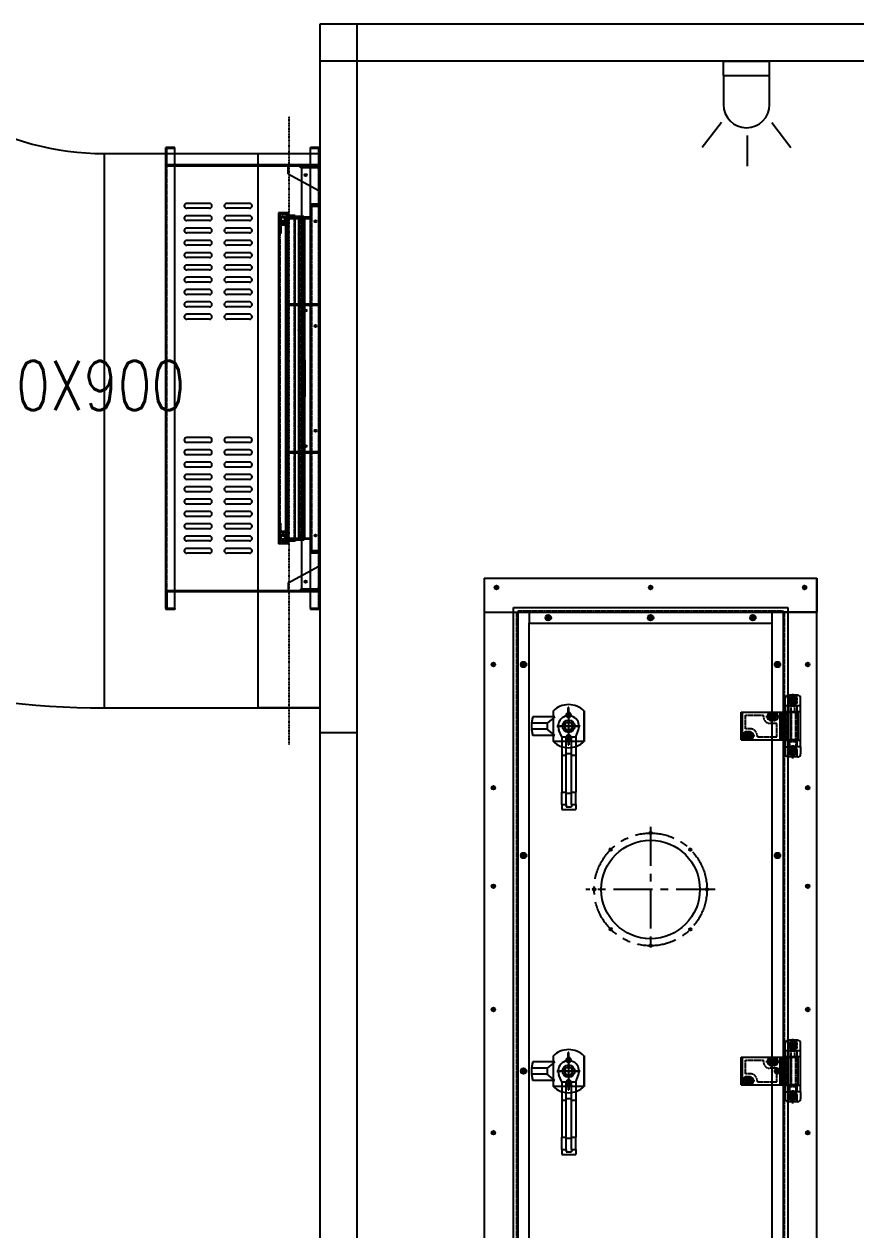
# Model space of a CAD drawing. Header units: millimetres. Extents: x -69706 to 52883, y -6882 to 68885.
# Drawn here: x -38420 to -37071, y 25170 to 27127 of the extents above; entities that cross this region are included whole.
import ezdxf
from ezdxf.enums import TextEntityAlignment as Align

# ---------------------------------------------------------------- set-up
doc = ezdxf.new("R2010")
doc.units = ezdxf.units.MM
for name, pattern in [('YFM1P-長$0$CENTER', [2, 1.25, -0.25, 0.25, -0.25]), ('YFM1P-長$0$CENTERX2', [101.6, 63.5, -12.7, 12.7, -12.7]), ('YFM1P-長$0$DASHED', [0.75, 0.5, -0.25]), ('YFM1P-長$0$HIDDEN2', [0.1875, 0.125, -0.0625]), ('YFM1P-長$0$HIDDENX2', [0.75, 0.5, -0.25])]:
    doc.linetypes.add(name, pattern=pattern)
for name, color, linetype in [('YFM1P-長$0$01', 1, 'Continuous'), ('YFM1P-長$0$02', 3, 'Continuous'), ('YFM1P-長$0$03', 4, 'Continuous'), ('YFM1P-長$0$04', 181, 'Continuous'), ('YFM1P-長$0$05', 6, 'Continuous'), ('YFM1P-長$0$06', 7, 'Continuous'), ('YFM1P-長$0$08', 3, 'Continuous'), ('YFM1P-長$0$09', 4, 'Continuous'), ('YFM1P-長$0$1', 7, 'Continuous'), ('YFM1P-長$0$10', 181, 'Continuous'), ('YFM1P-長$0$11', 6, 'Continuous'), ('YFM1P-長$0$12', 7, 'Continuous'), ('YFM1P-長$0$AUDIT_I_250305115502-0', 1, 'YFM1P-長$0$CENTERX2'), ('YFM1P-長$0$BILLET', 7, 'Continuous'), ('YFM1P-長$0$BOLT', 3, 'Continuous'), ('YFM1P-長$0$DOOR-02-01', 230, 'Continuous'), ('YFM1P-長$0$HANDLE', 6, 'Continuous'), ('YFM1P-長$0$Hatch', 1, 'Continuous'), ('YFM1P-長$0$Light', 2, 'Continuous'), ('YFM1P-長$0$LOCKING', 191, 'Continuous'), ('YFM1P-長$0$M-CWTR-TEXT', 4, 'Continuous'), ('YFM1P-長$0$M-FOUN', 252, 'Continuous'), ('YFM1P-長$0$M-HVAC-CDUCT', 150, 'Continuous'), ('YFM1P-長$0$M-HVAC-DAPR', 3, 'Continuous'), ('YFM1P-長$0$PV-551', 7, 'Continuous'), ('YFM1P-長$0$TYPE14X10', 7, 'Continuous'), ('YFM1P-長$0$图层1', 3, 'YFM1P-長$0$DASHED'), ('YFM1P-長$0$虚线', 3, 'YFM1P-長$0$DASHED'), ('YFM1P-長$0$表面显示线', 5, 'Continuous')]:
    doc.layers.add(name, color=color, linetype=linetype)
doc.styles.add('YFM1P-長$0$12P7-XCM2P10$0$AA-TXT', font='simplex.shx', dxfattribs={"bigfont": 'china.shx'})

# ---------------------------------------------------------------- blocks, each defined once
blk = doc.blocks.new('YFM1P-長$0$A$Cc3ad5393')
at = {"color": 252}
for p, q in [((278065, 373915.1), (278084, 373915.1)), ((278069, 373913.1), (278084, 373913.1)), ((278084, 373913.1), (278084, 373915.1)), ((278069, 373390.4), (278084, 373390.4)), ((278084, 373390.4), (278084, 373388.4)), ((278065, 373388.4), (278084, 373388.4))]:
    blk.add_line(p, q, dxfattribs=at)
at = {"color": 252, "linetype": 'YFM1P-長$0$CENTER', "ltscale": 5}
for p, q in [((278528.6, 373112.6), (278528.6, 373061.7)), ((278528.6, 373103.6), (278528.6, 373070.6)), ((278545.2, 373087.1), (278512.1, 373087.1)), ((278544.6, 373087.1), (278512.7, 373087.1)), ((278528.6, 372552.6), (278528.6, 372501.7)), ((278528.6, 372543.6), (278528.6, 372510.6)), ((278545.2, 372527.1), (278512.1, 372527.1)), ((278544.6, 372527.1), (278512.7, 372527.1))]:
    blk.add_line(p, q, dxfattribs=at)
at = {"color": 252}
for centre in [(278065, 373910.1), (278065, 373393.4)]:
    blk.add_circle(centre, 3, dxfattribs=at)
for centre, start, end in [((278065, 373910.1), 90, 36.8699), ((278065, 373393.4), 323.1301, 270)]:
    blk.add_arc(centre, 5, start, end, dxfattribs=at)
at = {"layer": 'YFM1P-長$0$01', "color": 252}
for p, q in [((278110, 373931.2), (278110, 373372.2)), ((278110, 373931.2), (278125, 373931.2)), ((278125, 373931.2), (278125, 373372.2)), ((278070, 373392.2), (278070, 373911.3)), ((278070, 373911.3), (278111.6, 373911.3)), ((278070, 373392.2), (278111.6, 373392.2)), ((278110, 373372.2), (278125, 373372.2))]:
    blk.add_line(p, q, dxfattribs=at)
at = {"layer": 'YFM1P-長$0$01', "color": 252, "linetype": 'YFM1P-長$0$HIDDENX2'}
for p, q in [((278111.6, 373931.2), (278111.6, 373372.2)), ((278071.6, 373392.2), (278071.6, 373911.3))]:
    blk.add_line(p, q, dxfattribs=at)
at = {"layer": 'YFM1P-長$0$01', "color": 252}
for centre in [(278118, 373906.7), (278092.2, 373885.7), (278092.2, 373729.7), (278118, 373736.7), (278092.2, 373573.7), (278118, 373566.7), (278092.2, 373417.7), (278118, 373396.7)]:
    blk.add_circle(centre, 1.7, dxfattribs=at)
at = {"layer": 'YFM1P-長$0$02', "color": 252}
for p, q in [((278110, 373933), (278125, 373933)), ((278110, 373913.1), (278110, 373933)), ((278111.6, 373911.5), (278111.6, 373931.4)), ((278111.6, 373931.4), (278125, 373931.4)), ((278125, 373931.4), (278125, 373933)), ((278110, 373913.1), (278070, 373913.1)), ((278070, 373913.1), (278070, 373902.5)), ((278070, 373902.5), (278071.6, 373902.5)), ((278111.6, 373911.5), (278071.6, 373911.5)), ((278071.6, 373911.5), (278071.6, 373902.5)), ((278070, 373401), (278071.6, 373401)), ((278070, 373390.4), (278070, 373401)), ((278110, 373390.4), (278070, 373390.4)), ((278071.6, 373392), (278071.6, 373401)), ((278111.6, 373392), (278071.6, 373392)), ((278110, 373390.4), (278110, 373370.5)), ((278111.6, 373392), (278111.6, 373372.1)), ((278110, 373370.5), (278125, 373370.5)), ((278111.6, 373372.1), (278125, 373372.1)), ((278125, 373372.1), (278125, 373370.5))]:
    blk.add_line(p, q, dxfattribs=at)
at = {"layer": 'YFM1P-長$0$03', "color": 252}
for p, q in [((278090.6, 373911), (278090.6, 373392.5)), ((278090.6, 373911), (278100.6, 373911)), ((278092.6, 373909), (278100.6, 373909)), ((278100.6, 373681.7), (278100.6, 373911)), ((278098.6, 373681.7), (278098.6, 373621.7)), ((278100.6, 373681.7), (278098.6, 373681.7)), ((278098.6, 373621.7), (278100.6, 373621.7)), ((278100.6, 373392.5), (278100.6, 373621.7)), ((278090.6, 373392.5), (278100.6, 373392.5)), ((278092.6, 373394.5), (278100.6, 373394.5)), ((278439.1, 371774.7), (278439.1, 373279.7)), ((278439.1, 373279.7), (278884.1, 373279.7)), ((278884.1, 373279.7), (278884.1, 371774.7))]:
    blk.add_line(p, q, dxfattribs=at)
at = {"layer": 'YFM1P-長$0$03', "color": 252, "linetype": 'YFM1P-長$0$HIDDENX2'}
blk.add_line((278092.6, 373909), (278092.6, 373394.5), dxfattribs=at)
at = {"layer": 'YFM1P-長$0$04', "color": 252}
for p, q in [((278098.6, 373681.7), (278098.6, 373621.7)), ((278098.6, 373681.7), (278100.6, 373681.7)), ((278100.6, 373681.7), (278100.6, 373621.7)), ((278098.6, 373621.7), (278100.6, 373621.7))]:
    blk.add_line(p, q, dxfattribs=at)
at = {"layer": 'YFM1P-長$0$05', "color": 252}
for p, q in [((278060, 373902.1), (278060, 373887.1)), ((278068, 373902.1), (278060, 373902.1)), ((278068, 373900.5), (278061.6, 373900.5)), ((278061.6, 373900.5), (278061.6, 373887.1)), ((278068, 373902.1), (278068, 373900.5)), ((278061.6, 373887.1), (278060, 373887.1)), ((278060, 373401.4), (278060, 373416.4)), ((278061.6, 373416.4), (278060, 373416.4)), ((278061.6, 373403), (278061.6, 373416.4)), ((278068, 373401.4), (278060, 373401.4)), ((278068, 373403), (278061.6, 373403)), ((278068, 373401.4), (278068, 373403))]:
    blk.add_line(p, q, dxfattribs=at)
at = {"layer": 'YFM1P-長$0$06', "color": 252}
for p, q in [((278058, 373920.2), (278058, 373383.2)), ((278073, 373920.2), (278058, 373920.2)), ((278073, 373918.2), (278060, 373918.2)), ((278073, 373920.2), (278073, 373383.2)), ((278073, 373383.2), (278058, 373383.2)), ((278073, 373385.2), (278060, 373385.2))]:
    blk.add_line(p, q, dxfattribs=at)
at = {"layer": 'YFM1P-長$0$06', "color": 252, "linetype": 'YFM1P-長$0$HIDDENX2'}
blk.add_line((278060, 373918.2), (278060, 373385.2), dxfattribs=at)
at = {"layer": 'YFM1P-長$0$08', "color": 252}
for p, q in [((278085.2, 373916.3), (278070, 373916.3)), ((278070, 373915.1), (278070, 373916.3)), ((278084, 373915.1), (278070, 373915.1)), ((278070, 373390.7), (278070, 373912.7)), ((278070, 373912.7), (278099.2, 373912.7)), ((278084, 373913.1), (278084, 373915.1)), ((278099.2, 373913.1), (278084, 373913.1)), ((278085.2, 373914.3), (278085.2, 373916.3)), ((278099.2, 373914.3), (278085.2, 373914.3)), ((278085.2, 373390.7), (278085.2, 373912.7)), ((278099.2, 373913.1), (278099.2, 373914.3)), ((278099.2, 373390.7), (278099.2, 373912.7)), ((278070, 373390.7), (278099.2, 373390.7)), ((278084, 373390.4), (278084, 373388.4)), ((278099.2, 373390.4), (278084, 373390.4)), ((278099.2, 373390.4), (278099.2, 373389.2)), ((278084, 373388.4), (278070, 373388.4)), ((278070, 373388.4), (278070, 373387.2)), ((278085.2, 373387.2), (278070, 373387.2)), ((278085.2, 373389.2), (278085.2, 373387.2)), ((278099.2, 373389.2), (278085.2, 373389.2))]:
    blk.add_line(p, q, dxfattribs=at)
at = {"layer": 'YFM1P-長$0$08', "color": 252, "linetype": 'YFM1P-長$0$HIDDENX2'}
blk.add_line((278084, 373390.7), (278084, 373912.7), dxfattribs=at)
at = {"layer": 'YFM1P-長$0$08', "color": 252}
for centre in [(278092.2, 373885.7), (278092.2, 373729.7), (278092.2, 373573.7), (278092.2, 373417.7)]:
    blk.add_circle(centre, 1.7, dxfattribs=at)
at = {"layer": 'YFM1P-長$0$09', "color": 252}
for p, q in [((277875, 373278.3), (277875, 374025.1)), ((277875, 374025.1), (277890, 374025.1)), ((277890, 373278.3), (277890, 374025.1)), ((278110, 373278.3), (278110, 374025.1)), ((278110, 374025.1), (278125, 374025.1)), ((278125, 373278.3), (278125, 374025.1)), ((277876.6, 373996.7), (278123.4, 373996.7)), ((277946, 373935.7), (277909, 373935.7)), ((277946, 373927.7), (277909, 373927.7)), ((278011, 373935.7), (277974, 373935.7)), ((278011, 373927.7), (277974, 373927.7)), ((277946, 373915.7), (277909, 373915.7)), ((277946, 373907.7), (277909, 373907.7)), ((278011, 373915.7), (277974, 373915.7)), ((278011, 373907.7), (277974, 373907.7)), ((277946, 373895.7), (277909, 373895.7)), ((277946, 373887.7), (277909, 373887.7)), ((278011, 373895.7), (277974, 373895.7)), ((278011, 373887.7), (277974, 373887.7)), ((277946, 373875.7), (277909, 373875.7)), ((277946, 373867.7), (277909, 373867.7)), ((278011, 373875.7), (277974, 373875.7)), ((278011, 373867.7), (277974, 373867.7)), ((277946, 373855.7), (277909, 373855.7)), ((277946, 373847.7), (277909, 373847.7)), ((278011, 373855.7), (277974, 373855.7)), ((278011, 373847.7), (277974, 373847.7)), ((277946, 373835.7), (277909, 373835.7)), ((277946, 373827.7), (277909, 373827.7)), ((278011, 373835.7), (277974, 373835.7)), ((278011, 373827.7), (277974, 373827.7)), ((277946, 373815.7), (277909, 373815.7)), ((277946, 373807.7), (277909, 373807.7)), ((278011, 373815.7), (277974, 373815.7)), ((278011, 373807.7), (277974, 373807.7)), ((277946, 373795.7), (277909, 373795.7)), ((277946, 373787.7), (277909, 373787.7)), ((278011, 373795.7), (277974, 373795.7)), ((278011, 373787.7), (277974, 373787.7)), ((277946, 373775.7), (277909, 373775.7)), ((277946, 373767.7), (277909, 373767.7)), ((278011, 373775.7), (277974, 373775.7)), ((278011, 373767.7), (277974, 373767.7)), ((277946, 373755.7), (277909, 373755.7)), ((277946, 373747.7), (277909, 373747.7)), ((278011, 373755.7), (277974, 373755.7)), ((278011, 373747.7), (277974, 373747.7)), ((277946, 373555.7), (277909, 373555.7)), ((277946, 373547.7), (277909, 373547.7)), ((278011, 373555.7), (277974, 373555.7)), ((278011, 373547.7), (277974, 373547.7)), ((277946, 373535.7), (277909, 373535.7)), ((277946, 373527.7), (277909, 373527.7)), ((278011, 373535.7), (277974, 373535.7)), ((278011, 373527.7), (277974, 373527.7)), ((277946, 373515.7), (277909, 373515.7)), ((277946, 373507.7), (277909, 373507.7)), ((278011, 373515.7), (277974, 373515.7)), ((278011, 373507.7), (277974, 373507.7)), ((277946, 373495.7), (277909, 373495.7)), ((277946, 373487.7), (277909, 373487.7)), ((278011, 373495.7), (277974, 373495.7)), ((278011, 373487.7), (277974, 373487.7)), ((277946, 373475.7), (277909, 373475.7)), ((278011, 373475.7), (277974, 373475.7)), ((277946, 373467.7), (277909, 373467.7)), ((277946, 373455.7), (277909, 373455.7)), ((278011, 373467.7), (277974, 373467.7)), ((278011, 373455.7), (277974, 373455.7)), ((277946, 373447.7), (277909, 373447.7)), ((277946, 373435.7), (277909, 373435.7)), ((278011, 373447.7), (277974, 373447.7)), ((278011, 373435.7), (277974, 373435.7)), ((277946, 373427.7), (277909, 373427.7)), ((277946, 373415.7), (277909, 373415.7)), ((278011, 373427.7), (277974, 373427.7)), ((278011, 373415.7), (277974, 373415.7)), ((277946, 373407.7), (277909, 373407.7)), ((277946, 373395.7), (277909, 373395.7)), ((278011, 373407.7), (277974, 373407.7)), ((278011, 373395.7), (277974, 373395.7)), ((277946, 373387.7), (277909, 373387.7)), ((277946, 373375.7), (277909, 373375.7)), ((278011, 373387.7), (277974, 373387.7)), ((278011, 373375.7), (277974, 373375.7)), ((277946, 373367.7), (277909, 373367.7)), ((278011, 373367.7), (277974, 373367.7)), ((277876.6, 373306.7), (278123.4, 373306.7)), ((277875, 373278.3), (277890, 373278.3)), ((278110, 373278.3), (278125, 373278.3))]:
    blk.add_line(p, q, dxfattribs=at)
at = {"layer": 'YFM1P-長$0$09', "color": 252, "linetype": 'YFM1P-長$0$HIDDENX2'}
for p, q in [((277876.6, 373278.3), (277876.6, 374025.1)), ((278123.4, 373278.3), (278123.4, 374025.1))]:
    blk.add_line(p, q, dxfattribs=at)
at = {"layer": 'YFM1P-長$0$09', "color": 252}
for centre in [(278102, 373981.7), (278102, 373761.7), (278102, 373541.7), (278102, 373321.7)]:
    blk.add_circle(centre, 1.7, dxfattribs=at)
for centre, start, end in [((277909, 373931.7), 90, 270), ((277946, 373931.7), 270, 90), ((277974, 373931.7), 90, 270), ((278011, 373931.7), 270, 90), ((277909, 373911.7), 90, 270), ((277946, 373911.7), 270, 90), ((277974, 373911.7), 90, 270), ((278011, 373911.7), 270, 90), ((277909, 373891.7), 90, 270), ((277946, 373891.7), 270, 90), ((277974, 373891.7), 90, 270), ((278011, 373891.7), 270, 90), ((277909, 373871.7), 90, 270), ((277946, 373871.7), 270, 90), ((277974, 373871.7), 90, 270), ((278011, 373871.7), 270, 90), ((277909, 373851.7), 90, 270), ((277946, 373851.7), 270, 90), ((277974, 373851.7), 90, 270), ((278011, 373851.7), 270, 90), ((277909, 373831.7), 90, 270), ((277946, 373831.7), 270, 90), ((277974, 373831.7), 90, 270), ((278011, 373831.7), 270, 90), ((277909, 373811.7), 90, 270), ((277946, 373811.7), 270, 90), ((277974, 373811.7), 90, 270), ((278011, 373811.7), 270, 90), ((277909, 373791.7), 90, 270), ((277946, 373791.7), 270, 90), ((277974, 373791.7), 90, 270), ((278011, 373791.7), 270, 90), ((277909, 373771.7), 90, 270), ((277946, 373771.7), 270, 90), ((277974, 373771.7), 90, 270), ((278011, 373771.7), 270, 90), ((277909, 373751.7), 90, 270), ((277946, 373751.7), 270, 90), ((277974, 373751.7), 90, 270), ((278011, 373751.7), 270, 90), ((277909, 373551.7), 90, 270), ((277946, 373551.7), 270, 90), ((277974, 373551.7), 90, 270), ((278011, 373551.7), 270, 90), ((277909, 373531.7), 90, 270), ((277946, 373531.7), 270, 90), ((277974, 373531.7), 90, 270), ((278011, 373531.7), 270, 90), ((277909, 373511.7), 90, 270), ((277946, 373511.7), 270, 90), ((277974, 373511.7), 90, 270), ((278011, 373511.7), 270, 90), ((277909, 373491.7), 90, 270), ((277946, 373491.7), 270, 90), ((277974, 373491.7), 90, 270), ((278011, 373491.7), 270, 90), ((277909, 373471.7), 90, 270), ((277946, 373471.7), 270, 90), ((277974, 373471.7), 90, 270), ((278011, 373471.7), 270, 90), ((277909, 373451.7), 90, 270), ((277946, 373451.7), 270, 90), ((277974, 373451.7), 90, 270), ((278011, 373451.7), 270, 90), ((277909, 373431.7), 90, 270), ((277946, 373431.7), 270, 90), ((277974, 373431.7), 90, 270), ((278011, 373431.7), 270, 90), ((277909, 373411.7), 90, 270), ((277946, 373411.7), 270, 90), ((277974, 373411.7), 90, 270), ((278011, 373411.7), 270, 90), ((277909, 373391.7), 90, 270), ((277946, 373391.7), 270, 90), ((277974, 373391.7), 90, 270), ((278011, 373391.7), 270, 90), ((277909, 373371.7), 90, 270), ((277946, 373371.7), 270, 90), ((277974, 373371.7), 90, 270), ((278011, 373371.7), 270, 90)]:
    blk.add_arc(centre, 4, start, end, dxfattribs=at)
at = {"layer": 'YFM1P-長$0$1', "color": 252}
for p, q in [((278900.1, 373137.2), (278885.1, 373137.2)), ((278892.6, 373123.6), (278892.6, 373139.6)), ((278880.1, 373120.7), (278880.1, 373132.2)), ((278884.6, 373131.6), (278900.6, 373131.6)), ((278884.6, 373126.3), (278900.6, 373126.3)), ((278888.5, 373131.6), (278888.5, 373126.3)), ((278892.6, 373118.3), (278892.6, 373134.3)), ((278896.7, 373131.6), (278896.7, 373126.3)), ((278905.1, 373120.7), (278905.1, 373132.2)), ((278848.6, 373102.7), (278864.6, 373102.7)), ((278854.6, 373102.7), (278870.6, 373102.7)), ((278856.6, 373094.7), (278856.6, 373110.7)), ((278862.6, 373108.7), (278856.6, 373108.7, 78.1)), ((278856.6, 373105.8), (278862.6, 373105.8)), ((278856.6, 373099.6), (278862.6, 373099.6)), ((278862.6, 373096.7), (278856.6, 373096.7)), ((278857.7, 373109.7), (278863.7, 373109.7)), ((278862.6, 373094.7), (278862.6, 373110.7)), ((278816.6, 373063.7), (278816.6, 373079.7)), ((278822.6, 373077.7), (278816.6, 373077.7)), ((278822.6, 373063.7), (278822.6, 373079.7)), ((278808.6, 373071.7), (278824.6, 373071.7)), ((278814.6, 373071.7), (278830.6, 373071.7)), ((278822.6, 373074.8), (278816.6, 373074.8)), ((278822.6, 373068.6), (278816.6, 373068.6)), ((278822.6, 373065.7), (278816.6, 373065.7)), ((278880.1, 373053.7), (278880.1, 373042.2)), ((278884.6, 373048.1), (278900.6, 373048.1)), ((278884.6, 373042.8), (278900.6, 373042.8)), ((278900.1, 373037.2), (278885.1, 373037.2)), ((278888.5, 373042.8), (278888.5, 373048.1)), ((278892.6, 373040.1), (278892.6, 373056.1)), ((278892.6, 373034.8), (278892.6, 373050.8)), ((278896.7, 373042.8), (278896.7, 373048.1)), ((278905.1, 373053.7), (278905.1, 373042.2)), ((278880.1, 372560.7), (278880.1, 372572.2)), ((278884.6, 372571.6), (278900.6, 372571.6)), ((278900.1, 372577.2), (278885.1, 372577.2)), ((278888.5, 372571.6), (278888.5, 372566.3)), ((278892.6, 372563.6), (278892.6, 372579.6)), ((278892.6, 372558.3), (278892.6, 372574.3)), ((278896.7, 372571.6), (278896.7, 372566.3)), ((278905.1, 372560.7), (278905.1, 372572.2)), ((278856.6, 372534.7), (278856.6, 372550.7)), ((278862.6, 372548.7), (278856.6, 372548.7, 78.1)), ((278857.7, 372549.7), (278863.7, 372549.7)), ((278862.6, 372534.7), (278862.6, 372550.7)), ((278884.6, 372566.3), (278900.6, 372566.3)), ((278848.6, 372542.7), (278864.6, 372542.7)), ((278854.6, 372542.7), (278870.6, 372542.7)), ((278856.6, 372545.8), (278862.6, 372545.8)), ((278856.6, 372539.6), (278862.6, 372539.6)), ((278862.6, 372536.7), (278856.6, 372536.7)), ((278808.6, 372511.7), (278824.6, 372511.7)), ((278814.6, 372511.7), (278830.6, 372511.7)), ((278816.6, 372503.7), (278816.6, 372519.7)), ((278822.6, 372517.7), (278816.6, 372517.7)), ((278822.6, 372514.8), (278816.6, 372514.8)), ((278822.6, 372503.7), (278822.6, 372519.7)), ((278822.6, 372508.6), (278816.6, 372508.6)), ((278822.6, 372505.7), (278816.6, 372505.7)), ((278880.1, 372493.7), (278880.1, 372482.2)), ((278892.6, 372480.1), (278892.6, 372496.1)), ((278892.6, 372474.8), (278892.6, 372490.8)), ((278905.1, 372493.7), (278905.1, 372482.2)), ((278884.6, 372488.1), (278900.6, 372488.1)), ((278884.6, 372482.8), (278900.6, 372482.8)), ((278900.1, 372477.2), (278885.1, 372477.2)), ((278888.5, 372482.8), (278888.5, 372488.1)), ((278896.7, 372482.8), (278896.7, 372488.1))]:
    blk.add_line(p, q, dxfattribs=at)
at = {"layer": 'YFM1P-長$0$1', "color": 252, "linetype": 'Continuous'}
for p, q in [((278528.1, 373109.1), (278528.1, 373117.6)), ((278529.1, 373109.1), (278529.1, 373117.6)), ((278503.6, 373111.6), (278503.6, 373062.6)), ((278553.6, 373062.6), (278553.6, 373111.6)), ((278528.1, 373065.2), (278528.1, 373056.6)), ((278529.1, 373065.2), (278529.1, 373056.6)), ((278503.6, 372551.6), (278503.6, 372502.6)), ((278528.1, 372549.1), (278528.1, 372557.6)), ((278529.1, 372549.1), (278529.1, 372557.6)), ((278553.6, 372502.6), (278553.6, 372551.6)), ((278528.1, 372505.2), (278528.1, 372496.6)), ((278529.1, 372505.2), (278529.1, 372496.6))]:
    blk.add_line(p, q, dxfattribs=at)
for centre, radius in [((278528.6, 373087.1), 10), ((278528.6, 373105.1), 3.46), ((278528.6, 373105.1), 2), ((278528.6, 373069.1), 3.46), ((278528.6, 373069.1), 2), ((278528.6, 372545.1), 3.46), ((278528.6, 372527.1), 10), ((278528.6, 372545.1), 2), ((278528.6, 372509.1), 3.46), ((278528.6, 372509.1), 2)]:
    blk.add_circle(centre, radius, dxfattribs=at)
at = {"layer": 'YFM1P-長$0$1', "color": 252}
for centre, radius, start, end in [((278885.1, 373132.2), 5, 90, 180), ((278892.6, 373131.6), 4.1, 0, 180), ((278900.1, 373132.2), 5, 0, 90), ((278892.6, 373126.3), 4.1, 180, 0), ((278856.6, 373102.7), 6, 90, 270), ((278856.6, 373102.7), 3.1, 90, 270), ((278862.6, 373102.7), 6, 270, 90), ((278862.6, 373102.7), 3.1, 270, 90), ((278816.6, 373071.7), 6, 90, 270), ((278822.6, 373071.7), 6, 270, 90), ((278816.6, 373071.7), 3.1, 90, 270), ((278822.6, 373071.7), 3.1, 270, 90), ((278885.1, 373042.2), 5, 180, 270), ((278892.6, 373048.1), 4.1, 0, 180), ((278892.6, 373042.8), 4.1, 180, 0), ((278900.1, 373042.2), 5, 270, 0), ((278885.1, 372572.2), 5, 90, 180), ((278892.6, 372571.6), 4.1, 0, 180), ((278900.1, 372572.2), 5, 0, 90), ((278856.6, 372542.7), 6, 90, 270), ((278862.6, 372542.7), 6, 270, 90), ((278892.6, 372566.3), 4.1, 180, 0), ((278856.6, 372542.7), 3.1, 90, 270), ((278862.6, 372542.7), 3.1, 270, 90), ((278816.6, 372511.7), 6, 90, 270), ((278816.6, 372511.7), 3.1, 90, 270), ((278822.6, 372511.7), 6, 270, 90), ((278822.6, 372511.7), 3.1, 270, 90), ((278892.6, 372488.1), 4.1, 0, 180), ((278885.1, 372482.2), 5, 180, 270), ((278892.6, 372482.8), 4.1, 180, 0), ((278900.1, 372482.2), 5, 270, 0)]:
    blk.add_arc(centre, radius, start, end, dxfattribs=at)
at = {"layer": 'YFM1P-長$0$1', "color": 252, "linetype": 'Continuous'}
for centre, radius, start, end in [((278528.6, 373087.1), 35, 44.4153, 135.5847), ((278528.6, 373087.1), 30.5, 89.0607, 90.9393), ((278528.6, 373105.1), 4, 97.1808, 82.8192), ((278528.6, 373105.4), 3.73, 82.3007, 97.6993), ((278528.6, 373087.1), 35, 224.4153, 315.5847), ((278528.6, 373069.1), 4, 277.1808, 262.8192), ((278528.6, 373068.9), 3.73, 262.3007, 277.6993), ((278528.6, 373087.1), 30.5, 269.0607, 270.9393), ((278528.6, 372527.1), 35, 44.4153, 135.5847), ((278528.6, 372545.1), 4, 97.1808, 82.8192), ((278528.6, 372527.1), 30.5, 89.0607, 90.9393), ((278528.6, 372545.4), 3.73, 82.3007, 97.6993), ((278528.6, 372509.1), 4, 277.1808, 262.8192), ((278528.6, 372527.1), 35, 224.4153, 315.5847), ((278528.6, 372508.9), 3.73, 262.3007, 277.6993), ((278528.6, 372527.1), 30.5, 269.0607, 270.9393)]:
    blk.add_arc(centre, radius, start, end, dxfattribs=at)
at = {"layer": 'YFM1P-長$0$10', "color": 252}
for p, q in [((277875, 373996.7), (277875, 374026.7)), ((277890, 374026.7), (277875, 374026.7)), ((277890, 374025.1), (277876.6, 374025.1)), ((277876.6, 373998.3), (277876.6, 374025.1)), ((277890, 374025.1), (277890, 374026.7)), ((278110, 374025.1), (278110, 374026.7)), ((278125, 374026.7), (278110, 374026.7)), ((278123.4, 374025.1), (278110, 374025.1)), ((278123.4, 373998.3), (278123.4, 374025.1)), ((278125, 373996.7), (278125, 374026.7)), ((278125, 373996.7), (277875, 373996.7)), ((278123.4, 373998.3), (277876.6, 373998.3)), ((278125, 373306.7), (277875, 373306.7)), ((277875, 373306.7), (277875, 373276.7)), ((278123.4, 373305.1), (277876.6, 373305.1)), ((277876.6, 373305.1), (277876.6, 373278.3)), ((278123.4, 373305.1), (278123.4, 373278.3)), ((278125, 373306.7), (278125, 373276.7)), ((277890, 373276.7), (277875, 373276.7)), ((277890, 373278.3), (277876.6, 373278.3)), ((277890, 373278.3), (277890, 373276.7)), ((278123.4, 373278.3), (278110, 373278.3)), ((278110, 373278.3), (278110, 373276.7)), ((278125, 373276.7), (278110, 373276.7))]:
    blk.add_line(p, q, dxfattribs=at)
at = {"layer": 'YFM1P-長$0$11', "color": 252}
for p, q in [((278095, 373996.4), (278095, 373307.1)), ((278095, 373996.4), (278125, 373996.4)), ((278125, 373996.4), (278125, 373307.1)), ((278095, 373994.8), (278123.4, 373994.8)), ((278123.4, 373994.8), (278123.4, 373935)), ((278110, 373935), (278110, 373368.5)), ((278110, 373935), (278123.4, 373935)), ((278110, 373933.4), (278125, 373933.4)), ((278123.4, 373933.4), (278123.4, 373370.1)), ((278110, 373370.1), (278125, 373370.1)), ((278110, 373368.5), (278123.4, 373368.5)), ((278123.4, 373368.5), (278123.4, 373308.7)), ((278095, 373308.7), (278123.4, 373308.7)), ((278095, 373307.1), (278125, 373307.1))]:
    blk.add_line(p, q, dxfattribs=at)
for centre in [(278102, 373981.7), (278118, 373906.7), (278102, 373761.7), (278118, 373736.7), (278118, 373566.7), (278102, 373541.7), (278118, 373396.7), (278102, 373321.7)]:
    blk.add_circle(centre, 1.7, dxfattribs=at)
at = {"layer": 'YFM1P-長$0$12', "color": 252}
for p, q in [((278073.4, 373983.7), (278073.4, 373996.7)), ((278093.4, 373996.7), (278073.4, 373996.7)), ((278093.4, 373993.7), (278093.4, 373996.7)), ((278073.4, 373983.7), (278123.4, 373956.7)), ((278120.4, 373993.7), (278093.4, 373993.7)), ((278123.4, 373956.7), (278123.4, 373990.7)), ((278073.4, 373772.7), (278123.4, 373772.7)), ((278073.4, 373772.7), (278073.4, 373770.7)), ((278073.4, 373770.7), (278123.4, 373770.7)), ((278123.4, 373772.7), (278123.4, 373770.7)), ((278073.4, 373532.7), (278123.4, 373532.7)), ((278073.4, 373530.7), (278073.4, 373532.7)), ((278073.4, 373530.7), (278123.4, 373530.7)), ((278123.4, 373530.7), (278123.4, 373532.7)), ((278073.4, 373319.7), (278123.4, 373346.7)), ((278123.4, 373346.7), (278123.4, 373312.7)), ((278073.4, 373319.7), (278073.4, 373306.7)), ((278093.4, 373306.7), (278073.4, 373306.7)), ((278120.4, 373309.7), (278093.4, 373309.7)), ((278093.4, 373309.7), (278093.4, 373306.7))]:
    blk.add_line(p, q, dxfattribs=at)
for centre, start, end in [((278120.4, 373990.7), 0, 90), ((278120.4, 373312.7), 270, 0)]:
    blk.add_arc(centre, 3, start, end, dxfattribs=at)
at = {"layer": 'YFM1P-長$0$AUDIT_I_250305115502-0', "color": 252}
for p, q in [((278410.6, 373312.2), (278408.1, 373312.2)), ((278411.1, 373312.2), (278412.1, 373312.2)), ((278411.6, 373313.2), (278411.6, 373315.7)), ((278411.6, 373311.7), (278411.6, 373312.7)), ((278411.6, 373311.2), (278411.6, 373308.7)), ((278412.6, 373312.2), (278415.1, 373312.2)), ((278660.6, 373312.2), (278658.1, 373312.2)), ((278661.1, 373312.2), (278662.1, 373312.2)), ((278661.6, 373313.2), (278661.6, 373315.7)), ((278661.6, 373311.7), (278661.6, 373312.7)), ((278661.6, 373311.2), (278661.6, 373308.7)), ((278662.6, 373312.2), (278665.1, 373312.2)), ((278910.6, 373312.2), (278908.1, 373312.2)), ((278911.1, 373312.2), (278912.1, 373312.2)), ((278911.6, 373313.2), (278911.6, 373315.7)), ((278911.6, 373311.7), (278911.6, 373312.7)), ((278911.6, 373311.2), (278911.6, 373308.7)), ((278912.6, 373312.2), (278915.1, 373312.2)), ((278405.6, 373187.2), (278403.1, 373187.2)), ((278407.1, 373187.2), (278406.1, 373187.2)), ((278406.6, 373188.2), (278406.6, 373190.7)), ((278406.6, 373187.7), (278406.6, 373186.7)), ((278406.6, 373186.2), (278406.6, 373183.7)), ((278407.6, 373187.2), (278410.1, 373187.2)), ((278454.6, 373187.2), (278450.6, 373187.2)), ((278456.1, 373187.2), (278455.1, 373187.2)), ((278455.6, 373188.2), (278455.6, 373192.2)), ((278455.6, 373187.7), (278455.6, 373186.7)), ((278455.6, 373186.2), (278455.6, 373182.2)), ((278456.6, 373187.2), (278460.6, 373187.2)), ((278866.6, 373187.2), (278862.6, 373187.2)), ((278867.1, 373187.2), (278868.1, 373187.2)), ((278867.6, 373188.2), (278867.6, 373192.2)), ((278867.6, 373186.7), (278867.6, 373187.7)), ((278867.6, 373186.2), (278867.6, 373182.2)), ((278868.6, 373187.2), (278872.6, 373187.2)), ((278915.6, 373187.2), (278913.1, 373187.2)), ((278916.1, 373187.2), (278917.1, 373187.2)), ((278916.6, 373188.2), (278916.6, 373190.7)), ((278916.6, 373186.7), (278916.6, 373187.7)), ((278916.6, 373186.2), (278916.6, 373183.7)), ((278917.6, 373187.2), (278920.1, 373187.2)), ((278891.6, 373129), (278886.6, 373129)), ((278892.1, 373129), (278893.1, 373129)), ((278892.6, 373130), (278892.6, 373135)), ((278892.6, 373128.5), (278892.6, 373129.5)), ((278892.6, 373128), (278892.6, 373123)), ((278893.6, 373129), (278898.6, 373129)), ((278891.6, 373045.5), (278886.6, 373045.5)), ((278892.1, 373045.5), (278893.1, 373045.5)), ((278892.6, 373046.5), (278892.6, 373051.5)), ((278892.6, 373045), (278892.6, 373046)), ((278892.6, 373044.5), (278892.6, 373039.5)), ((278893.6, 373045.5), (278898.6, 373045.5)), ((278405.6, 372987.2), (278403.1, 372987.2)), ((278407.1, 372987.2), (278406.1, 372987.2)), ((278406.6, 372988.2), (278406.6, 372990.7)), ((278406.6, 372987.7), (278406.6, 372986.7)), ((278406.6, 372986.2), (278406.6, 372983.7)), ((278407.6, 372987.2), (278410.1, 372987.2)), ((278915.6, 372987.2), (278913.1, 372987.2)), ((278916.1, 372987.2), (278917.1, 372987.2)), ((278916.6, 372988.2), (278916.6, 372990.7)), ((278916.6, 372986.7), (278916.6, 372987.7)), ((278916.6, 372986.2), (278916.6, 372983.7)), ((278917.6, 372987.2), (278920.1, 372987.2)), ((278661.6, 372923.7), (278661.6, 372720.6)), ((278664.6, 372913.6), (278658.6, 372913.6)), ((278661.6, 372910.6), (278661.6, 372916.6)), ((278455.6, 372878.2), (278455.6, 372882.2)), ((278599.1, 372884.7), (278594.8, 372888.9)), ((278599.1, 372888.9), (278594.8, 372884.7)), ((278724.2, 372884.7), (278728.5, 372888.9)), ((278728.5, 372884.7), (278724.2, 372888.9)), ((278867.6, 372878.2), (278867.6, 372882.2)), ((278454.6, 372877.2), (278450.6, 372877.2)), ((278456.1, 372877.2), (278455.1, 372877.2)), ((278455.6, 372877.7), (278455.6, 372876.7)), ((278455.6, 372876.2), (278455.6, 372872.2)), ((278456.6, 372877.2), (278460.6, 372877.2)), ((278866.6, 372877.2), (278862.6, 372877.2)), ((278867.1, 372877.2), (278868.1, 372877.2)), ((278867.6, 372876.7), (278867.6, 372877.7)), ((278867.6, 372876.2), (278867.6, 372872.2)), ((278868.6, 372877.2), (278872.6, 372877.2)), ((278405.6, 372827.2), (278403.1, 372827.2)), ((278407.1, 372827.2), (278406.1, 372827.2)), ((278406.6, 372828.2), (278406.6, 372830.7)), ((278406.6, 372827.7), (278406.6, 372826.7)), ((278406.6, 372826.2), (278406.6, 372823.7)), ((278407.6, 372827.2), (278410.1, 372827.2)), ((278766.5, 372822.1), (278556.8, 372822.1)), ((278573.1, 372822.1), (278567.1, 372822.1)), ((278570.1, 372825.1), (278570.1, 372819.1)), ((278750.1, 372822.1), (278756.1, 372822.1)), ((278753.1, 372819.1), (278753.1, 372825.1)), ((278915.6, 372827.2), (278913.1, 372827.2)), ((278916.1, 372827.2), (278917.1, 372827.2)), ((278916.6, 372828.2), (278916.6, 372830.7)), ((278916.6, 372826.7), (278916.6, 372827.7)), ((278916.6, 372826.2), (278916.6, 372823.7)), ((278917.6, 372827.2), (278920.1, 372827.2)), ((278599.1, 372759.5), (278594.8, 372755.3)), ((278594.8, 372759.5), (278599.1, 372755.3)), ((278724.2, 372759.5), (278728.5, 372755.3)), ((278724.2, 372755.3), (278728.5, 372759.5)), ((278658.6, 372730.6), (278664.6, 372730.6)), ((278661.6, 372733.6), (278661.6, 372727.6)), ((278405.6, 372627.2), (278403.1, 372627.2)), ((278407.1, 372627.2), (278406.1, 372627.2)), ((278406.6, 372628.2), (278406.6, 372630.7)), ((278406.6, 372627.7), (278406.6, 372626.7)), ((278406.6, 372626.2), (278406.6, 372623.7)), ((278407.6, 372627.2), (278410.1, 372627.2)), ((278915.6, 372627.2), (278913.1, 372627.2)), ((278916.1, 372627.2), (278917.1, 372627.2)), ((278916.6, 372628.2), (278916.6, 372630.7)), ((278916.6, 372626.7), (278916.6, 372627.7)), ((278916.6, 372626.2), (278916.6, 372623.7)), ((278917.6, 372627.2), (278920.1, 372627.2)), ((278891.6, 372569), (278886.6, 372569)), ((278892.1, 372569), (278893.1, 372569)), ((278892.6, 372570), (278892.6, 372575)), ((278892.6, 372568.5), (278892.6, 372569.5)), ((278892.6, 372568), (278892.6, 372563)), ((278893.6, 372569), (278898.6, 372569)), ((278455.6, 372528.2), (278455.6, 372532.2)), ((278867.6, 372528.2), (278867.6, 372532.2)), ((278454.6, 372527.2), (278450.6, 372527.2)), ((278456.1, 372527.2), (278455.1, 372527.2)), ((278455.6, 372527.7), (278455.6, 372526.7)), ((278455.6, 372526.2), (278455.6, 372522.2)), ((278456.6, 372527.2), (278460.6, 372527.2)), ((278866.6, 372527.2), (278862.6, 372527.2)), ((278867.1, 372527.2), (278868.1, 372527.2)), ((278867.6, 372526.7), (278867.6, 372527.7)), ((278867.6, 372526.2), (278867.6, 372522.2)), ((278868.6, 372527.2), (278872.6, 372527.2)), ((278892.6, 372486.5), (278892.6, 372491.5)), ((278891.6, 372485.5), (278886.6, 372485.5)), ((278892.1, 372485.5), (278893.1, 372485.5)), ((278892.6, 372485), (278892.6, 372486)), ((278892.6, 372484.5), (278892.6, 372479.5)), ((278893.6, 372485.5), (278898.6, 372485.5)), ((278406.6, 372428.2), (278406.6, 372430.7)), ((278916.6, 372428.2), (278916.6, 372430.7)), ((278405.6, 372427.2), (278403.1, 372427.2)), ((278407.1, 372427.2), (278406.1, 372427.2)), ((278406.6, 372427.7), (278406.6, 372426.7)), ((278406.6, 372426.2), (278406.6, 372423.7)), ((278407.6, 372427.2), (278410.1, 372427.2)), ((278915.6, 372427.2), (278913.1, 372427.2)), ((278916.1, 372427.2), (278917.1, 372427.2)), ((278916.6, 372426.7), (278916.6, 372427.7)), ((278916.6, 372426.2), (278916.6, 372423.7)), ((278917.6, 372427.2), (278920.1, 372427.2))]:
    blk.add_line(p, q, dxfattribs=at)
blk.add_circle((278661.6, 372822.1), 91.5, dxfattribs=at)
at = {"layer": 'YFM1P-長$0$BILLET', "color": 252}
for p, q in [((278503.6, 373112.1), (278503.6, 373062.1)), ((278553.6, 373112.1), (278553.6, 373062.1)), ((278553.6, 373062.1), (278503.6, 373062.1)), ((278503.6, 372552.1), (278503.6, 372502.1)), ((278553.6, 372552.1), (278553.6, 372502.1)), ((278553.6, 372502.1), (278503.6, 372502.1))]:
    blk.add_line(p, q, dxfattribs=at)
at = {"layer": 'YFM1P-長$0$BILLET', "color": 252, "linetype": 'YFM1P-長$0$CENTER', "ltscale": 5}
for p, q in [((278528.6, 373103.8), (278528.6, 373070.4)), ((278545.3, 373087.1), (278512, 373087.1)), ((278528.6, 372543.8), (278528.6, 372510.4)), ((278545.3, 372527.1), (278512, 372527.1))]:
    blk.add_line(p, q, dxfattribs=at)
at = {"layer": 'YFM1P-長$0$BOLT', "color": 252, "linetype": 'YFM1P-長$0$CENTER', "ltscale": 1.5}
for p, q in [((278528.6, 373096.4), (278528.6, 373077.8)), ((278519.4, 373087.1), (278537.9, 373087.1)), ((278528.6, 372536.4), (278528.6, 372517.8)), ((278519.4, 372527.1), (278537.9, 372527.1))]:
    blk.add_line(p, q, dxfattribs=at)
at = {"layer": 'YFM1P-長$0$DOOR-02-01', "color": 252}
for p, q in [((278529.6, 373105.1), (278527.6, 373105.1)), ((278528.6, 373104.1), (278528.6, 373106.1)), ((278529.6, 373069.1), (278527.6, 373069.1)), ((278528.6, 373068.1), (278528.6, 373070.1)), ((278529.6, 372545.1), (278527.6, 372545.1)), ((278528.6, 372544.1), (278528.6, 372546.1)), ((278529.6, 372509.1), (278527.6, 372509.1)), ((278528.6, 372508.1), (278528.6, 372510.1))]:
    blk.add_line(p, q, dxfattribs=at)
at = {"layer": 'YFM1P-長$0$HANDLE', "color": 252, "linetype": 'YFM1P-長$0$CENTER', "ltscale": 5}
for p, q in [((278528.6, 373106.1), (278528.6, 373068.2)), ((278509.7, 373087.1), (278547.6, 373087.1)), ((278528.6, 372546.1), (278528.6, 372508.2)), ((278509.7, 372527.1), (278547.6, 372527.1))]:
    blk.add_line(p, q, dxfattribs=at)
at = {"layer": 'YFM1P-長$0$HANDLE', "color": 252, "linetype": 'Continuous'}
for p, q in [((278517.5, 373070), (278513, 373080.5)), ((278522.6, 373093.1), (278522.6, 373081.1)), ((278522.6, 373093.1), (278534.6, 373093.1)), ((278522.6, 373081.1), (278534.6, 373081.1)), ((278534.6, 373093.1), (278534.6, 373081.1)), ((278540.5, 373070), (278544.6, 373081.3)), ((278517.5, 373070), (278517.5, 373040)), ((278517.5, 373070), (278524.5, 373070)), ((278524.5, 373040), (278524.5, 373070)), ((278524.5, 373070), (278533.5, 373070)), ((278533.5, 373040), (278533.5, 373070)), ((278533.5, 373070), (278540.5, 373070)), ((278540.5, 373070), (278540.5, 373040)), ((278517.5, 373040), (278517.5, 372980)), ((278517.5, 373040), (278524.5, 373040)), ((278524.5, 373042.9), (278533.5, 373042.9)), ((278524.5, 372980), (278524.5, 373040)), ((278533.5, 372980), (278533.5, 373040)), ((278533.5, 373040), (278540.5, 373040)), ((278540.5, 373040), (278540.5, 372980)), ((278517.5, 372960), (278517.5, 372980)), ((278517.5, 372980), (278524.5, 372980)), ((278524.5, 372960), (278524.5, 372980)), ((278524.5, 372978.5), (278533.5, 372978.5)), ((278533.5, 372960), (278533.5, 372980)), ((278533.5, 372980), (278540.5, 372980)), ((278540.5, 372960), (278540.5, 372980)), ((278517.5, 372960), (278517.5, 372952)), ((278517.5, 372960), (278524.5, 372960)), ((278524.5, 372960), (278524.5, 372956)), ((278533.5, 372960), (278533.5, 372956)), ((278533.5, 372960), (278540.5, 372960)), ((278540.5, 372960), (278540.5, 372952)), ((278517.5, 372952), (278540.5, 372952)), ((278524.5, 372956), (278533.5, 372956)), ((278522.6, 372533.1), (278522.6, 372521.1)), ((278522.6, 372533.1), (278534.6, 372533.1)), ((278534.6, 372533.1), (278534.6, 372521.1)), ((278517.5, 372510), (278513, 372520.5)), ((278517.5, 372510), (278517.5, 372480)), ((278517.5, 372510), (278524.5, 372510)), ((278522.6, 372521.1), (278534.6, 372521.1)), ((278524.5, 372480), (278524.5, 372510)), ((278524.5, 372510), (278533.5, 372510)), ((278533.5, 372480), (278533.5, 372510)), ((278533.5, 372510), (278540.5, 372510)), ((278540.5, 372510), (278544.6, 372521.3)), ((278540.5, 372510), (278540.5, 372480)), ((278517.5, 372480), (278517.5, 372420)), ((278517.5, 372480), (278524.5, 372480)), ((278524.5, 372482.9), (278533.5, 372482.9)), ((278524.5, 372420), (278524.5, 372480)), ((278533.5, 372420), (278533.5, 372480)), ((278533.5, 372480), (278540.5, 372480)), ((278540.5, 372480), (278540.5, 372420)), ((278517.5, 372400), (278517.5, 372420)), ((278517.5, 372420), (278524.5, 372420)), ((278524.5, 372400), (278524.5, 372420)), ((278524.5, 372418.5), (278533.5, 372418.5)), ((278533.5, 372400), (278533.5, 372420)), ((278533.5, 372420), (278540.5, 372420)), ((278540.5, 372400), (278540.5, 372420)), ((278517.5, 372400), (278517.5, 372392)), ((278517.5, 372400), (278524.5, 372400)), ((278517.5, 372392), (278540.5, 372392)), ((278524.5, 372400), (278524.5, 372396)), ((278524.5, 372396), (278533.5, 372396)), ((278533.5, 372400), (278533.5, 372396)), ((278533.5, 372400), (278540.5, 372400)), ((278540.5, 372400), (278540.5, 372392))]:
    blk.add_line(p, q, dxfattribs=at)
for centre in [(278528.6, 373087.1), (278528.6, 372527.1)]:
    blk.add_arc(centre, 17, 339.8014, 203.0908, dxfattribs=at)
at = {"layer": 'YFM1P-長$0$Hatch', "color": 252}
for p, q in [((278494.6, 373263.2), (278490.6, 373263.2)), ((278495.1, 373263.2), (278496.1, 373263.2)), ((278495.6, 373264.2), (278495.6, 373268.2)), ((278495.6, 373262.7), (278495.6, 373263.7)), ((278495.6, 373262.2), (278495.6, 373258.2)), ((278496.6, 373263.2), (278500.6, 373263.2)), ((278660.6, 373263.2), (278656.6, 373263.2)), ((278661.1, 373263.2), (278662.1, 373263.2)), ((278661.6, 373264.2), (278661.6, 373268.2)), ((278661.6, 373262.7), (278661.6, 373263.7)), ((278661.6, 373262.2), (278661.6, 373258.2)), ((278662.6, 373263.2), (278666.6, 373263.2)), ((278826.6, 373263.2), (278822.6, 373263.2)), ((278827.1, 373263.2), (278828.1, 373263.2)), ((278827.6, 373264.2), (278827.6, 373268.2)), ((278827.6, 373262.7), (278827.6, 373263.7)), ((278827.6, 373262.2), (278827.6, 373258.2)), ((278828.6, 373263.2), (278832.6, 373263.2))]:
    blk.add_line(p, q, dxfattribs=at)
at = {"layer": 'YFM1P-長$0$Light', "color": 252}
for p, q in [((278779.8, 374166.7), (278854.8, 374166.7)), ((278779.8, 374143.3), (278779.8, 374166.7)), ((278854.8, 374096.1), (278854.8, 374166.7)), ((278779.8, 374143.3), (278854.8, 374143.3)), ((278779.8, 374143.3), (278779.8, 374096.1)), ((278776.5, 374067.2), (278745.3, 374026.7)), ((278858.1, 374067.2), (278889.3, 374026.7)), ((278818.4, 374046.1), (278818.4, 373996.1))]:
    blk.add_line(p, q, dxfattribs=at)
blk.add_arc((278817.3, 374096.1), 37.5, 180, 0, dxfattribs=at)
at = {"layer": 'YFM1P-長$0$LOCKING', "color": 252}
for p, q in [((278468.9, 373092.1), (278470.6, 373102.1)), ((278506.2, 373102.1), (278470.6, 373102.1)), ((278506.2, 373102.1), (278494, 373092.1)), ((278494, 373092.1), (278468.9, 373092.1)), ((278494, 373082.1), (278468.9, 373082.1)), ((278470.6, 373072.1), (278468.9, 373082.1)), ((278506.2, 373072.1), (278494, 373082.1)), ((278523.1, 373089.6), (278520.6, 373087.1)), ((278523.1, 373084.6), (278520.6, 373087.1)), ((278523.1, 373092.6), (278523.1, 373089.6)), ((278526.1, 373092.6), (278523.1, 373092.6)), ((278523.1, 373081.6), (278523.1, 373084.6)), ((278526.1, 373081.6), (278523.1, 373081.6)), ((278528.6, 373095.1), (278526.1, 373092.6)), ((278528.6, 373079.1), (278526.1, 373081.6)), ((278531.1, 373092.6), (278528.6, 373095.1)), ((278531.1, 373081.6), (278528.6, 373079.1)), ((278534.1, 373092.6), (278531.1, 373092.6)), ((278534.1, 373081.6), (278531.1, 373081.6)), ((278534.1, 373089.6), (278534.1, 373092.6)), ((278536.6, 373087.1), (278534.1, 373089.6)), ((278536.6, 373087.1), (278534.1, 373084.6)), ((278534.1, 373084.6), (278534.1, 373081.6)), ((278506.2, 373072.1), (278470.6, 373072.1)), ((278468.9, 372532.1), (278470.6, 372542.1)), ((278494, 372532.1), (278468.9, 372532.1)), ((278506.2, 372542.1), (278470.6, 372542.1)), ((278506.2, 372542.1), (278494, 372532.1)), ((278523.1, 372529.6), (278520.6, 372527.1)), ((278523.1, 372532.6), (278523.1, 372529.6)), ((278526.1, 372532.6), (278523.1, 372532.6)), ((278528.6, 372535.1), (278526.1, 372532.6)), ((278531.1, 372532.6), (278528.6, 372535.1)), ((278534.1, 372532.6), (278531.1, 372532.6)), ((278534.1, 372529.6), (278534.1, 372532.6)), ((278536.6, 372527.1), (278534.1, 372529.6)), ((278494, 372522.1), (278468.9, 372522.1)), ((278470.6, 372512.1), (278468.9, 372522.1)), ((278506.2, 372512.1), (278470.6, 372512.1)), ((278506.2, 372512.1), (278494, 372522.1)), ((278523.1, 372524.6), (278520.6, 372527.1)), ((278523.1, 372521.6), (278523.1, 372524.6)), ((278526.1, 372521.6), (278523.1, 372521.6)), ((278528.6, 372519.1), (278526.1, 372521.6)), ((278531.1, 372521.6), (278528.6, 372519.1)), ((278534.1, 372521.6), (278531.1, 372521.6)), ((278536.6, 372527.1), (278534.1, 372524.6)), ((278534.1, 372524.6), (278534.1, 372521.6))]:
    blk.add_line(p, q, dxfattribs=at)
at = {"layer": 'YFM1P-長$0$LOCKING', "color": 252, "linetype": 'YFM1P-長$0$CENTER', "ltscale": 8}
for p, q in [((278547.5, 373087.1), (278509.8, 373087.1)), ((278547.5, 372527.1), (278509.8, 372527.1))]:
    blk.add_line(p, q, dxfattribs=at)
at = {"layer": 'YFM1P-長$0$LOCKING', "color": 252}
for centre, radius, start, end in [((278528.6, 373087.1), 60, 165.5225, 175.2198), ((278528.6, 373087.1), 60, 175.2198, 184.7802), ((278528.6, 373087.1), 60, 184.7802, 194.4775), ((278528.6, 373087.1), 35, 171.7868, 188.2132), ((278528.6, 372527.1), 60, 175.2198, 184.7802), ((278528.6, 372527.1), 60, 165.5225, 175.2198), ((278528.6, 372527.1), 35, 171.7868, 188.2132), ((278528.6, 372527.1), 60, 184.7802, 194.4775)]:
    blk.add_arc(centre, radius, start, end, dxfattribs=at)
at = {"layer": 'YFM1P-長$0$PV-551', "color": 252}
for p, q in [((278880.1, 373120.7), (278885.8, 373120.7)), ((278880.1, 373120.7), (278880.1, 373063.7)), ((278885.8, 373110.2), (278885.8, 373120.7)), ((278885.8, 373120.7), (278899.5, 373120.7)), ((278899.5, 373110.2), (278899.5, 373120.7)), ((278899.5, 373120.7), (278905.1, 373120.7)), ((278905.1, 373110.7), (278905.1, 373120.7)), ((278808.6, 373109.7), (278854.4, 373109.7)), ((278808.6, 373069.7), (278808.6, 373109.7)), ((278810.6, 373064.7), (278810.6, 373109.7)), ((278854.4, 373109.7), (278859.4, 373109.7)), ((278859.4, 373109.7), (278871.7, 373109.7)), ((278871.6, 373064.7), (278871.6, 373109.7)), ((278871.7, 373109.7), (278875.1, 373109.7)), ((278875.1, 373109.7), (278888.6, 373109.7)), ((278875.1, 373064.7), (278875.1, 373109.7)), ((278880.1, 373110.7), (278880.1, 373109.7)), ((278905.1, 373110.2), (278880.1, 373110.2)), ((278888.6, 373064.7), (278888.6, 373109.7)), ((278888.6, 373109.7), (278901.1, 373109.7)), ((278901.1, 373064.7), (278901.1, 373109.7)), ((278905.1, 373063.7), (278905.1, 373110.7)), ((278808.6, 373064.7), (278808.6, 373069.7)), ((278808.6, 373064.7), (278871.7, 373064.7)), ((278871.7, 373064.7), (278875.1, 373064.7)), ((278875.1, 373064.7), (278888.6, 373064.7)), ((278880.1, 373064.2), (278905.1, 373064.2)), ((278880.1, 373063.7), (278880.1, 373053.7)), ((278885.8, 373053.7), (278885.8, 373064.2)), ((278901.1, 373064.7), (278888.6, 373064.7)), ((278899.5, 373053.7), (278899.5, 373064.2)), ((278905.1, 373053.7), (278905.1, 373063.7)), ((278880.1, 373053.7), (278885.8, 373053.7)), ((278899.5, 373053.7), (278885.8, 373053.7)), ((278905.1, 373053.7), (278899.5, 373053.7)), ((278808.6, 372549.7), (278854.4, 372549.7)), ((278808.6, 372509.7), (278808.6, 372549.7)), ((278810.6, 372504.7), (278810.6, 372549.7)), ((278854.4, 372549.7), (278859.4, 372549.7)), ((278859.4, 372549.7), (278871.7, 372549.7)), ((278871.6, 372504.7), (278871.6, 372549.7)), ((278871.7, 372549.7), (278875.1, 372549.7)), ((278875.1, 372549.7), (278888.6, 372549.7)), ((278875.1, 372504.7), (278875.1, 372549.7)), ((278880.1, 372560.7), (278885.8, 372560.7)), ((278880.1, 372560.7), (278880.1, 372503.7)), ((278880.1, 372550.7), (278880.1, 372549.7)), ((278905.1, 372550.2), (278880.1, 372550.2)), ((278885.8, 372550.2), (278885.8, 372560.7)), ((278885.8, 372560.7), (278899.5, 372560.7)), ((278888.6, 372504.7), (278888.6, 372549.7)), ((278888.6, 372549.7), (278901.1, 372549.7)), ((278899.5, 372550.2), (278899.5, 372560.7)), ((278899.5, 372560.7), (278905.1, 372560.7)), ((278901.1, 372504.7), (278901.1, 372549.7)), ((278905.1, 372550.7), (278905.1, 372560.7)), ((278905.1, 372503.7), (278905.1, 372550.7)), ((278808.6, 372504.7), (278808.6, 372509.7)), ((278808.6, 372504.7), (278871.7, 372504.7)), ((278871.7, 372504.7), (278875.1, 372504.7)), ((278875.1, 372504.7), (278888.6, 372504.7)), ((278880.1, 372504.2), (278905.1, 372504.2)), ((278880.1, 372503.7), (278880.1, 372493.7)), ((278880.1, 372493.7), (278885.8, 372493.7)), ((278885.8, 372493.7), (278885.8, 372504.2)), ((278899.5, 372493.7), (278885.8, 372493.7)), ((278901.1, 372504.7), (278888.6, 372504.7)), ((278899.5, 372493.7), (278899.5, 372504.2)), ((278905.1, 372493.7), (278899.5, 372493.7)), ((278905.1, 372493.7), (278905.1, 372503.7))]:
    blk.add_line(p, q, dxfattribs=at)
at = {"layer": 'YFM1P-長$0$TYPE14X10', "color": 252}
for p, q in [((278125, 374226.7), (278125, 371526.7)), ((278125, 374226.7), (278125, 371526.7)), ((288725, 374226.7), (278125, 374226.7)), ((278185, 374226.7), (278185, 371526.7)), ((278185, 374226.7), (278185, 371526.7)), ((288665, 374166.7), (278125, 374166.7)), ((278185, 373566.7), (278185, 373446.7)), ((278125, 373076.7), (278185, 373076.7))]:
    blk.add_line(p, q, dxfattribs=at)
at = {"layer": 'YFM1P-長$0$图层1', "color": 252}
for p, q in [((278886.1, 373137.2), (278886.1, 373126.3)), ((278899.1, 373126.3), (278899.1, 373137.2)), ((278889.6, 373110.2), (278889.6, 373120.7)), ((278895.7, 373110.2), (278895.7, 373120.7)), ((278815.6, 373082.7), (278815.6, 373104.7)), ((278815.6, 373104.7), (278844.6, 373104.7)), ((278844.6, 373102.7), (278844.6, 373104.7)), ((278872, 373064.7), (278872, 373109.7)), ((278875, 373064.7), (278875, 373109.7)), ((278881.1, 373109.7), (278881.1, 373064.7)), ((278884.5, 373064.7), (278884.5, 373109.7)), ((278888.6, 373064.7), (278888.6, 373109.7)), ((278889.9, 373064.7), (278889.9, 373109.7)), ((278890.1, 373064.7), (278890.1, 373109.7)), ((278897.1, 373064.7), (278897.1, 373109.7)), ((278898.6, 373064.7), (278898.6, 373109.7)), ((278823.6, 373082.7), (278815.6, 373082.7)), ((278866.6, 373091.7), (278855.6, 373091.7)), ((278866.6, 373069.7), (278866.6, 373091.7)), ((278834.6, 373071.7), (278834.6, 373069.7)), ((278834.6, 373069.7), (278866.6, 373069.7)), ((278897.9, 373061.7), (278887.4, 373061.7)), ((278887.4, 373053.7), (278887.4, 373061.7)), ((278889.4, 373061.7), (278889.4, 373064.2)), ((278895.9, 373061.7), (278895.9, 373064.2)), ((278897.9, 373053.7), (278897.9, 373061.7)), ((278886.1, 373037.2), (278886.1, 373048.1)), ((278899.1, 373048.1), (278899.1, 373037.2)), ((278886.1, 372577.2), (278886.1, 372566.3)), ((278899.1, 372566.3), (278899.1, 372577.2)), ((278872, 372504.7), (278872, 372549.7)), ((278875, 372504.7), (278875, 372549.7)), ((278881.1, 372549.7), (278881.1, 372504.7)), ((278884.5, 372504.7), (278884.5, 372549.7)), ((278888.6, 372504.7), (278888.6, 372549.7)), ((278889.6, 372550.2), (278889.6, 372560.7)), ((278889.9, 372504.7), (278889.9, 372549.7)), ((278890.1, 372504.7), (278890.1, 372549.7)), ((278895.7, 372550.2), (278895.7, 372560.7)), ((278897.1, 372504.7), (278897.1, 372549.7)), ((278898.6, 372504.7), (278898.6, 372549.7)), ((278815.6, 372522.7), (278815.6, 372544.7)), ((278815.6, 372544.7), (278844.6, 372544.7)), ((278844.6, 372542.7), (278844.6, 372544.7)), ((278866.6, 372531.7), (278855.6, 372531.7)), ((278866.6, 372509.7), (278866.6, 372531.7)), ((278823.6, 372522.7), (278815.6, 372522.7)), ((278834.6, 372511.7), (278834.6, 372509.7)), ((278834.6, 372509.7), (278866.6, 372509.7)), ((278897.9, 372501.7), (278887.4, 372501.7)), ((278887.4, 372493.7), (278887.4, 372501.7)), ((278889.4, 372501.7), (278889.4, 372504.2)), ((278895.9, 372501.7), (278895.9, 372504.2)), ((278897.9, 372493.7), (278897.9, 372501.7)), ((278886.1, 372477.2), (278886.1, 372488.1)), ((278899.1, 372488.1), (278899.1, 372477.2))]:
    blk.add_line(p, q, dxfattribs=at)
for centre, radius, start, end in [((278892.6, 373126.3), 6.5, 180, 0), ((278855.6, 373102.7), 11, 180, 270), ((278823.6, 373071.7), 11, 0, 90), ((278892.6, 373048.1), 6.5, 0, 180), ((278892.6, 372566.3), 6.5, 180, 0), ((278855.6, 372542.7), 11, 180, 270), ((278823.6, 372511.7), 11, 0, 90), ((278892.6, 372488.1), 6.5, 0, 180)]:
    blk.add_arc(centre, radius, start, end, dxfattribs=at)
at = {"layer": 'YFM1P-長$0$虚线', "color": 252}
for p, q in [((278444.6, 371782.2), (278444.6, 373272.2)), ((278446.6, 373274.2), (278446.6, 373272.2)), ((278446.6, 373274.2), (278876.6, 373274.2)), ((278876.6, 373274.2), (278876.6, 373272.2)), ((278878.6, 373272.2), (278878.6, 371782.2))]:
    blk.add_line(p, q, dxfattribs=at)
at = {"layer": 'YFM1P-長$0$表面显示线', "color": 252}
for p, q in [((278391.6, 373327.2), (278931.6, 373327.2)), ((278391.6, 373327.2), (278391.6, 373272.2)), ((278391.6, 373312.2), (278391.6, 371742.2)), ((278931.6, 371727.2), (278931.6, 373327.2)), ((278931.6, 373327.2), (278931.6, 373272.2)), ((278391.6, 373272.2), (278464.6, 373272.2)), ((278391.6, 373272.2), (278931.6, 373272.2)), ((278446.6, 371780.2), (278446.6, 373274.2)), ((278464.6, 373272.2), (278464.6, 373254.2)), ((278931.6, 373272.2), (278858.6, 373272.2)), ((278858.6, 373272.2), (278858.6, 373254.2)), ((278876.6, 373274.2), (278876.6, 371782.2)), ((278464.6, 371780.2), (278464.6, 373254.2)), ((278464.6, 373254.2), (278858.6, 373254.2)), ((278858.6, 373254.2), (278858.6, 371782.2))]:
    blk.add_line(p, q, dxfattribs=at)
for centre, radius in [((278411.6, 373312.2), 3), ((278661.6, 373312.2), 3), ((278911.6, 373312.2), 3), ((278495.6, 373263.2), 4.5), ((278495.6, 373263.2), 3), ((278661.6, 373263.2), 4.5), ((278661.6, 373263.2), 3), ((278827.6, 373263.2), 4.5), ((278827.6, 373263.2), 3), ((278406.6, 373187.2), 3), ((278455.6, 373187.2), 4.5), ((278455.6, 373187.2), 3), ((278867.6, 373187.2), 4.5), ((278867.6, 373187.2), 3), ((278916.6, 373187.2), 3), ((278892.6, 373129), 5.5), ((278892.6, 373045.5), 5.5), ((278406.6, 372987.2), 3), ((278916.6, 372987.2), 3), ((278661.6, 372822.1), 80), ((278661.6, 372913.6), 1.95), ((278455.6, 372877.2), 4.5), ((278596.9, 372886.8), 1.95), ((278726.3, 372886.8), 1.95), ((278867.6, 372877.2), 4.5), ((278455.6, 372877.2), 3), ((278867.6, 372877.2), 3), ((278406.6, 372827.2), 3), ((278570.1, 372822.1), 1.95), ((278753.1, 372822.1), 1.95), ((278916.6, 372827.2), 3), ((278596.9, 372757.4), 1.95), ((278726.3, 372757.4), 1.95), ((278661.6, 372730.6), 1.95), ((278406.6, 372627.2), 3), ((278916.6, 372627.2), 3), ((278892.6, 372569), 5.5), ((278455.6, 372527.2), 4.5), ((278455.6, 372527.2), 3), ((278867.6, 372527.2), 4.5), ((278867.6, 372527.2), 3), ((278892.6, 372485.5), 5.5), ((278406.6, 372427.2), 3), ((278916.6, 372427.2), 3)]:
    blk.add_circle(centre, radius, dxfattribs=at)

msp = doc.modelspace()

# ---------------------------------------------------------------- linework, layer by layer
at = {"layer": 'YFM1P-長$0$M-HVAC-CDUCT'}
for p, q in [((-38290.485, 26917.006, 0), (-37940.485, 26917.006, 0)), ((-38290.485, 26917.006, 0), (-38290.485, 26017.006, 0)), ((-38290.485, 26017.006, 0), (-37940.485, 26017.006, 0))]:
    msp.add_line(p, q, dxfattribs=at)
for radius in [450, 1350]:
    msp.add_arc((-38290.485, 27367.006, 0), radius, 240, 270, dxfattribs=at)
at = {"layer": 'YFM1P-長$0$M-HVAC-DAPR', "linetype": 'YFM1P-長$0$HIDDEN2', "ltscale": 0.5}
msp.add_line((-37990.485, 25957.006, 0), (-37990.485, 26977.006, 0), dxfattribs=at)
at = {"layer": 'YFM1P-長$0$M-HVAC-DAPR', "ltscale": 0.5, "elevation": 0}
msp.add_lwpolyline([(-38040.485, 26917.006), (-37940.485, 26917.006), (-37940.485, 26017.006), (-38040.485, 26017.006)], close=True, dxfattribs=at)

# ---------------------------------------------------------------- block references
at = {"layer": 'YFM1P-長$0$M-FOUN'}
msp.add_blockref('YFM1P-長$0$A$Cc3ad5393', (-316065.485, -347099.719, 0), dxfattribs=at)

# ---------------------------------------------------------------- texts
at = {"layer": 'YFM1P-長$0$M-CWTR-TEXT', "style": 'YFM1P-長$0$12P7-XCM2P10$0$AA-TXT', "width": 0.8}
msp.add_text('2200X900', height=80, dxfattribs=at).set_placement((-38378.208, 26540.453, 0), align=Align.MIDDLE_CENTER)

doc.saveas('drawing.dxf')
